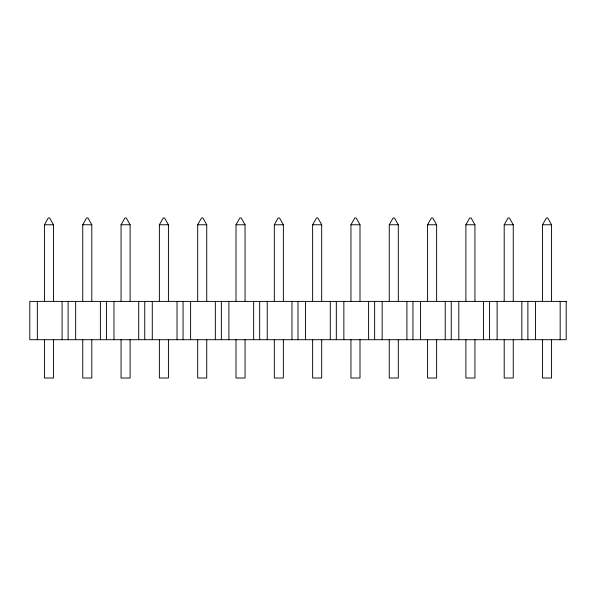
<?xml version="1.0" encoding="UTF-8"?>
<svg xmlns="http://www.w3.org/2000/svg" width="596" height="596" viewBox="0 0 596 596"><rect width="100%" height="100%" fill="white"/><g stroke="black" fill="none" stroke-linecap="round" stroke-linejoin="round"><path stroke-width="0.89" d="M44.432 301.397L44.432 224.766L48.261 217.98L49.654 217.98L53.484 224.766L53.484 301.397M82.747 301.397L82.747 224.766L86.576 217.98L87.962 217.98L91.799 224.766L91.799 301.397M121.062 301.397L121.062 224.766L124.892 217.98L126.278 217.98L130.114 224.766L130.114 301.397M159.378 301.397L159.378 224.766L163.207 217.98L164.593 217.98L168.422 224.766L168.422 301.397M197.686 301.397L197.686 224.766L201.523 217.98L202.908 217.98L206.738 224.766L206.738 301.397M236.001 301.397L236.001 224.766L239.838 217.98L241.224 217.98L245.053 224.766L245.053 301.397M274.316 301.397L274.316 224.766L278.146 217.98L279.539 217.98L283.368 224.766L283.368 301.397M312.632 301.397L312.632 224.766L316.461 217.98L317.854 217.98L321.684 224.766L321.684 301.397M350.947 301.397L350.947 224.766L354.776 217.98L356.162 217.98L359.999 224.766L359.999 301.397M389.262 301.397L389.262 224.766L393.092 217.98L394.478 217.98L398.314 224.766L398.314 301.397M427.578 301.397L427.578 224.766L431.407 217.98L432.793 217.98L436.622 224.766L436.622 301.397M465.886 301.397L465.886 224.766L469.723 217.98L471.108 217.98L474.938 224.766L474.938 301.397M504.201 301.397L504.201 224.766L508.038 217.98L509.424 217.98L513.253 224.766L513.253 301.397M542.516 301.397L542.516 224.766L546.346 217.98L547.739 217.98L551.568 224.766L551.568 301.397M44.432 224.766L53.484 224.766M82.747 224.766L91.799 224.766M121.062 224.766L130.114 224.766M159.378 224.766L168.422 224.766M197.686 224.766L206.738 224.766M236.001 224.766L245.053 224.766M274.316 224.766L283.368 224.766M312.632 224.766L321.684 224.766M350.947 224.766L359.999 224.766M389.262 224.766L398.314 224.766M427.578 224.766L436.622 224.766M465.886 224.766L474.938 224.766M504.201 224.766L513.253 224.766M542.516 224.766L551.568 224.766M560.165 301.397L560.165 339.705M551.568 339.705L551.568 378.02L542.516 378.02L542.516 339.705M535.432 301.397L535.432 339.705M527.885 301.397L527.885 339.705M521.85 301.397L521.85 339.705M513.253 339.705L513.253 378.02L504.201 378.02L504.201 339.705M497.116 301.397L497.116 339.705M489.569 301.397L489.569 339.705M483.535 301.397L483.535 339.705M474.938 339.705L474.938 378.02L465.886 378.02L465.886 339.705M458.801 301.397L458.801 339.705M451.254 301.397L451.254 339.705M445.227 301.397L445.227 339.705M436.622 339.705L436.622 378.02L427.578 378.02L427.578 339.705M420.485 301.397L420.485 339.705M412.946 301.397L412.946 339.705M406.912 301.397L406.912 339.705M398.314 339.705L398.314 378.02L389.262 378.02L389.262 339.705M382.17 301.397L382.17 339.705M374.631 301.397L374.631 339.705M368.596 301.397L368.596 339.705M359.999 339.705L359.999 378.02L350.947 378.02L350.947 339.705M343.855 301.397L343.855 339.705M336.315 301.397L336.315 339.705M330.281 301.397L330.281 339.705M321.684 339.705L321.684 378.02L312.632 378.02L312.632 339.705M305.539 301.397L305.539 339.705M298 301.397L298 339.705M291.965 301.397L291.965 339.705M283.368 339.705L283.368 378.02L274.316 378.02L274.316 339.705M267.231 301.397L267.231 339.705M259.685 301.397L259.685 339.705M253.65 301.397L253.65 339.705M245.053 339.705L245.053 378.02L236.001 378.02L236.001 339.705M228.916 301.397L228.916 339.705M221.369 301.397L221.369 339.705M215.335 301.397L215.335 339.705M206.738 339.705L206.738 378.02L197.686 378.02L197.686 339.705M190.601 301.397L190.601 339.705M183.054 301.397L183.054 339.705M177.027 301.397L177.027 339.705M168.422 339.705L168.422 378.02L159.378 378.02L159.378 339.705M152.285 301.397L152.285 339.705M144.746 301.397L144.746 339.705M138.712 301.397L138.712 339.705M130.114 339.705L130.114 378.02L121.062 378.02L121.062 339.705M113.97 301.397L113.97 339.705M106.431 301.397L106.431 339.705M100.396 301.397L100.396 339.705M91.799 339.705L91.799 378.02L82.747 378.02L82.747 339.705M75.655 301.397L75.655 339.705M68.115 301.397L68.115 339.705M62.081 301.397L62.081 339.705M53.484 339.705L53.484 378.02L44.432 378.02L44.432 339.705M37.339 301.397L37.339 339.705M566.2 301.397L29.8 301.397L29.8 339.705L566.2 339.705L566.2 301.397"/></g></svg>
